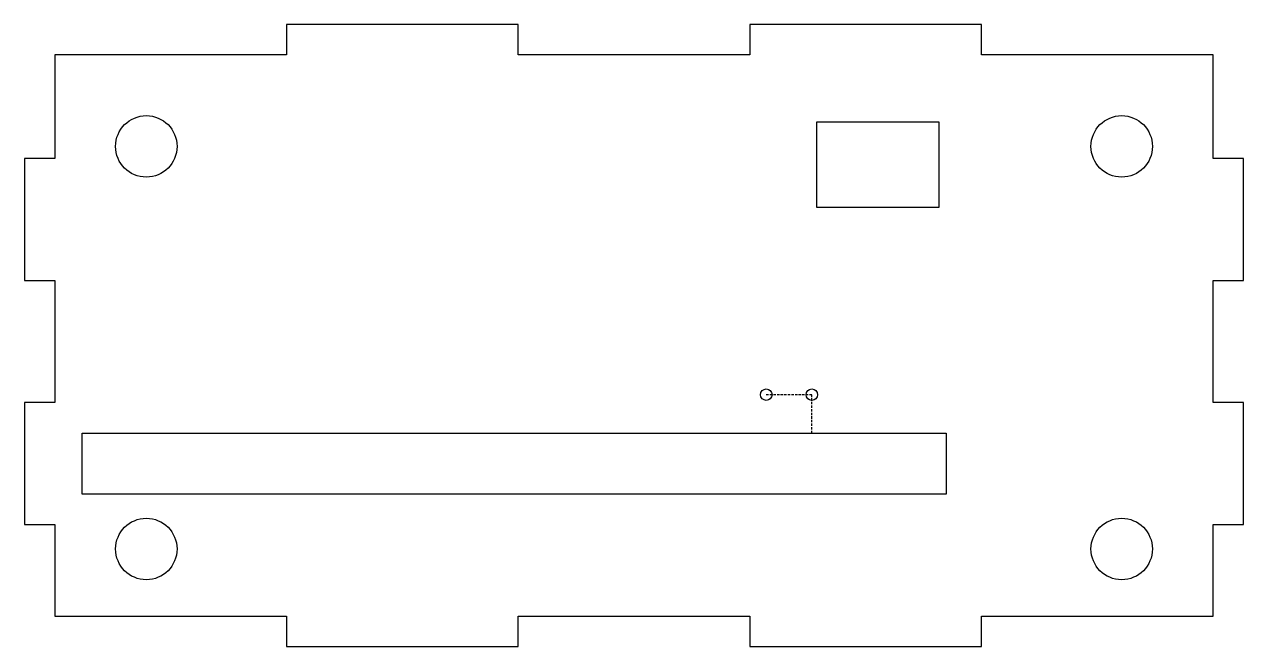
# Model space of a CAD drawing. Header units: millimetres. Extents: x -127 to 127, y -64 to 66.
import ezdxf

# ---------------------------------------------------------------- set-up
doc = ezdxf.new("R2010")
doc.units = ezdxf.units.MM
doc.linetypes.add('DASHED', pattern=[0.75, 0.5, -0.25])
doc.layers.get('0').update_dxf_attribs({"linetype": 'CONTINUOUS'})
doc.layers.add('1', color=7, linetype='DASHED')

msp = doc.modelspace()

# ---------------------------------------------------------------- linework, layer by layer
for points in [[(72.39, 66.04), (24.13, 66.04), (24.13, 59.69), (-24.13, 59.69), (-24.13, 66.04), (-72.39, 66.04), (-72.39, 59.69), (-120.65, 59.69), (-120.65, 38.1), (-127, 38.1), (-127, 12.7), (-120.65, 12.7), (-120.65, -12.7), (-127, -12.7), (-127, -38.1), (-120.65, -38.1), (-120.65, -57.15), (-72.39, -57.15), (-72.39, -63.5), (-24.13, -63.5), (-24.13, -57.15), (24.13, -57.15), (24.13, -63.5), (72.39, -63.5), (72.39, -57.15), (120.65, -57.15), (120.65, -38.1), (127, -38.1), (127, -12.7), (120.65, -12.7), (120.65, 12.7), (127, 12.7), (127, 38.1), (120.65, 38.1), (120.65, 59.69), (72.39, 59.69)], [(63.5, 45.72), (63.5, 27.94), (38.1, 27.94), (38.1, 45.72)], [(-114.95, -19.05), (65.05, -19.05), (65.05, -31.75), (-114.95, -31.75)]]:
    msp.add_lwpolyline(points, close=True)
for centre, radius in [((-101.6, 40.64), 6.4), ((101.6, 40.64), 6.4), ((27.55, -11.05), 1.2), ((37.05, -11.05), 1.2), ((-101.6, -43.18), 6.4), ((101.6, -43.18), 6.4)]:
    msp.add_circle(centre, radius)
at = {"layer": '1'}
for p, q in [((37.05, -11.05), (27.55, -11.05)), ((37.05, -19.05), (37.05, -11.05)), ((-114.95, -19.05), (37.05, -19.05))]:
    msp.add_line(p, q, dxfattribs=at)

doc.saveas('drawing.dxf')
